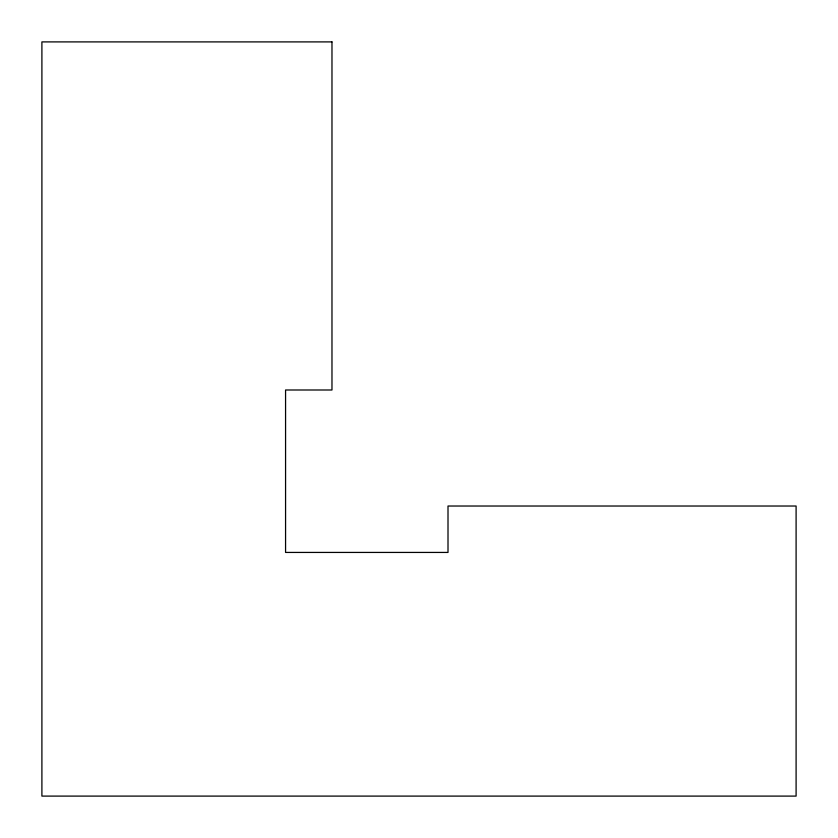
<?xml version="1.0" encoding="UTF-8"?>
<svg xmlns="http://www.w3.org/2000/svg" width="838" height="838" viewBox="0 0 838 838"><rect width="100%" height="100%" fill="white"/><g stroke="black" fill="none" stroke-linecap="round" stroke-linejoin="round"><path stroke-width="1.26" d="M331.974 41.9L41.9 41.9L41.9 796.1L796.1 796.1L796.1 506.026L448.005 506.026L448.005 552.431L285.569 552.431L285.569 389.995L331.974 389.995L331.974 41.9"/></g></svg>
